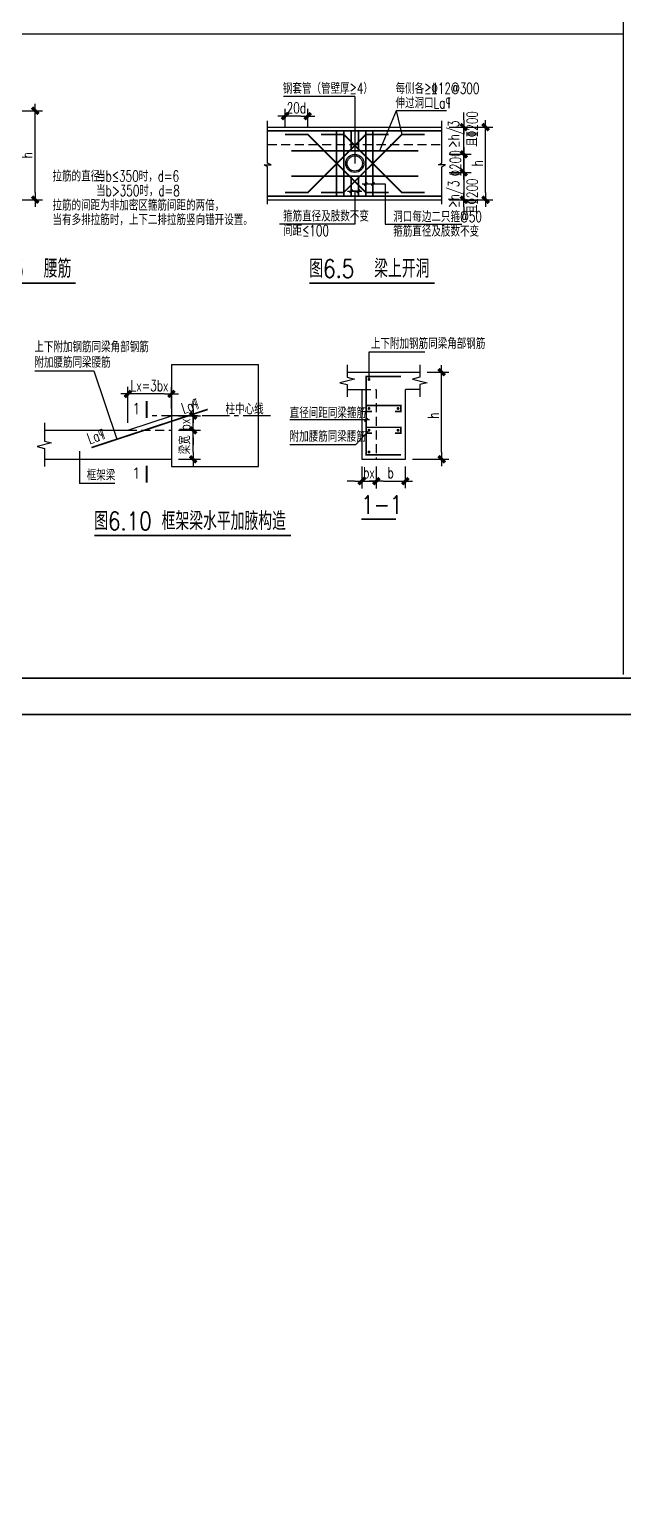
# Model space of a CAD drawing. Extents: x 497777 to 784122, y -229332 to 980813.
# Drawn here: x 523403 to 539752, y 599656 to 640267 of the extents above; entities that cross this region are included whole.
import ezdxf
from ezdxf.enums import TextEntityAlignment as Align

# ---------------------------------------------------------------- set-up
doc = ezdxf.new("R2010")
doc.units = 0
doc.header["$LTSCALE"] = 1000
doc.header["$MEASUREMENT"] = 0
for name, pattern in [('CENTER', [2, 1.25, -0.25, 0.25, -0.25]), ('CENTER2', [1.125, 0.75, -0.125, 0.125, -0.125]), ('HIDDEN', [0.375, 0.25, -0.125])]:
    doc.linetypes.add(name, pattern=pattern)
for name, color, linetype in [('0-cxFrame', 155, 'Continuous'), ('S-BEA', 40, 'Continuous'), ('S-DIM', 81, 'Continuous'), ('S-DONUT', 11, 'Continuous'), ('S-DOTE', 5, 'CENTER'), ('S-GJ', 6, 'Continuous'), ('S-SGJ', 21, 'Continuous'), ('S-SHAPE', 51, 'Continuous'), ('S-SHAPE1', 165, 'Continuous'), ('S-SHAPE2', 165, 'HIDDEN'), ('S-TEXT', 211, 'Continuous'), ('S-TK', 165, 'Continuous')]:
    doc.layers.add(name, color=color, linetype=linetype)
doc.styles.add('cx_tuqian1', font='')
doc.styles.add('SS1', font='tj-romans1.shx', dxfattribs={"width": 0.7, "bigfont": 'tj-hztxt1.shx'})
doc.styles.add('TKZ1', font='tjromant.shx', dxfattribs={"width": 0.7, "bigfont": 'tjhts.shx'})
doc.styles.add('黑体', font='simhei.ttf', dxfattribs={"height": 12})
doc.styles.get('cx_tuqian1').set_extended_font_data('SimSun')
doc.dimstyles.new('S-25-100A', dxfattribs={"dimscale": 100, "dimtxt": 3, "dimasz": 2, "dimexe": 2, "dimexo": 2, "dimgap": 0.8, "dimtad": 1, "dimdec": 0, "dimlfac": 0.25, "dimzin": 0, "dimdsep": 46, "dimtxsty": 'SS1', "dimblk1": 'TT', "dimblk2": 'TT', "dimsah": 1, "dimcen": 1, "dimclrd": 256, "dimclre": 256, "dimclrt": 256, "dimadec": 0, "dimazin": 0, "dimtfac": 1, "dimtdec": 0, "dimtix": 1, "dimtmove": 2, "dimatfit": 0, "dimldrblk": 'TT', "dimfxl": 2, "dimtolj": 1, "dimtzin": 0, "dimarcsym": 0})

# ---------------------------------------------------------------- blocks, each defined once
blk = doc.blocks.new('TT')
blk.add_line((-0.97, 0), (0.97, 0))
at = {"const_width": 0.45}
blk.add_lwpolyline([(-0.44, -0.44), (0.44, 0.44)], dxfattribs=at)
blk = doc.blocks.new('*D13')
at = {"layer": 'Defpoints', "color": 0, "transparency": 16777216}
for p in [(534756, 637577), (535956, 637577), (534756, 635577)]:
    blk.add_point(p, dxfattribs=at)
at = {"layer": 'S-DIM', "lineweight": -2, "transparency": 16777216}
for p, q in [((534956, 637577), (536156, 637577)), ((535956, 635777), (535956, 637377)), ((534956, 635577), (536156, 635577))]:
    blk.add_line(p, q, dxfattribs=at)
at = {"layer": 'S-DIM', "lineweight": -2, "transparency": 16777216, "xscale": 200, "yscale": 200, "zscale": 200}
for p, rotation in [((535956, 637577), 90), ((535956, 635577), 270)]:
    blk.add_blockref('TT', p, dxfattribs=dict(at, rotation=rotation))
at = {"layer": 'S-DIM', "transparency": 16777216, "insert": (535726, 636577), "char_height": 300, "attachment_point": 5, "rotation": 90, "style": 'SS1'}
blk.add_mtext('\\A1;h', dxfattribs=at)
blk = doc.blocks.new('*D14')
at = {"layer": 'Defpoints', "color": 0, "transparency": 16777216}
for p in [(534756, 637577), (535356, 637577), (534756, 636827)]:
    blk.add_point(p, dxfattribs=at)
at = {"layer": 'S-DIM', "lineweight": -2, "transparency": 16777216}
for p, q in [((535356, 637777), (535356, 637977)), ((534956, 637577), (535556, 637577)), ((535356, 636827), (535356, 637577)), ((534956, 636827), (535556, 636827)), ((535356, 636627), (535356, 636427))]:
    blk.add_line(p, q, dxfattribs=at)
at = {"layer": 'S-DIM', "lineweight": -2, "transparency": 16777216, "xscale": 200, "yscale": 200, "zscale": 200}
for p, rotation in [((535356, 637577), 270), ((535356, 636827), 90)]:
    blk.add_blockref('TT', p, dxfattribs=dict(at, rotation=rotation))
at = {"layer": 'S-DIM', "transparency": 16777216, "insert": (535126, 637384), "char_height": 300, "attachment_point": 5, "rotation": 90, "style": 'SS1'}
blk.add_mtext('\\A1;\x9eh/3', dxfattribs=at)
blk = doc.blocks.new('*D15')
at = {"layer": 'Defpoints', "color": 0, "transparency": 16777216}
for p in [(534756, 636827), (535356, 636827), (534756, 636327)]:
    blk.add_point(p, dxfattribs=at)
at = {"layer": 'S-DIM', "lineweight": -2, "transparency": 16777216}
for p, q in [((535356, 637027), (535356, 637227)), ((534956, 636827), (535556, 636827)), ((535356, 636327), (535356, 636827)), ((534956, 636327), (535556, 636327)), ((535356, 636127), (535356, 635927))]:
    blk.add_line(p, q, dxfattribs=at)
at = {"layer": 'S-DIM', "lineweight": -2, "transparency": 16777216, "xscale": 200, "yscale": 200, "zscale": 200}
for p, rotation in [((535356, 636827), 270), ((535356, 636327), 90)]:
    blk.add_blockref('TT', p, dxfattribs=dict(at, rotation=rotation))
at = {"layer": 'S-DIM', "transparency": 16777216, "insert": (535126, 636577), "char_height": 300, "attachment_point": 5, "rotation": 90, "style": 'SS1'}
blk.add_mtext('\\A1;\x84200', dxfattribs=at)
blk = doc.blocks.new('*D67')
at = {"layer": 'Defpoints', "color": 0, "transparency": 16777216}
for p in [(532547, 628425), (532947, 628425), (532947, 627824)]:
    blk.add_point(p, dxfattribs=at)
at = {"layer": 'S-DIM', "lineweight": -2, "transparency": 16777216}
for p, q in [((532547, 628225), (532547, 627624)), ((532947, 628225), (532947, 627624)), ((532347, 627824), (532147, 627824)), ((532547, 627824), (532947, 627824)), ((533147, 627824), (533347, 627824))]:
    blk.add_line(p, q, dxfattribs=at)
at = {"layer": 'S-DIM', "lineweight": -2, "transparency": 16777216, "xscale": 200, "yscale": 200, "zscale": 200}
blk.add_blockref('TT', (532547, 627824), dxfattribs=at)
at = {"layer": 'S-DIM', "lineweight": -2, "transparency": 16777216, "xscale": 200, "yscale": 200, "zscale": 200, "rotation": 180}
blk.add_blockref('TT', (532947, 627824), dxfattribs=at)
at = {"layer": 'S-DIM', "transparency": 16777216, "insert": (532747, 628054), "char_height": 300, "attachment_point": 5, "style": 'SS1'}
blk.add_mtext('\\A1;bx', dxfattribs=at)
blk = doc.blocks.new('*D46')
at = {"layer": 'Defpoints', "color": 0, "transparency": 16777216}
for p in [(521959, 638027), (523559, 638027), (521459, 635577)]:
    blk.add_point(p, dxfattribs=at)
at = {"layer": 'S-DIM', "lineweight": -2, "transparency": 16777216}
for p, q in [((522159, 638027), (523759, 638027)), ((523559, 635777), (523559, 637827)), ((521659, 635577), (523759, 635577))]:
    blk.add_line(p, q, dxfattribs=at)
at = {"layer": 'S-DIM', "lineweight": -2, "transparency": 16777216, "xscale": 200, "yscale": 200, "zscale": 200}
for p, rotation in [((523559, 638027), 90), ((523559, 635577), 270)]:
    blk.add_blockref('TT', p, dxfattribs=dict(at, rotation=rotation))
at = {"layer": 'S-DIM', "transparency": 16777216, "insert": (523329, 636802), "char_height": 300, "attachment_point": 5, "rotation": 90, "style": 'SS1'}
blk.add_mtext('\\A1;h', dxfattribs=at)
blk = doc.blocks.new('*D49')
at = {"layer": 'Defpoints', "color": 0, "transparency": 16777216}
for p in [(534756, 636327), (534756, 635577), (535356, 635577)]:
    blk.add_point(p, dxfattribs=at)
at = {"layer": 'S-DIM', "lineweight": -2, "transparency": 16777216}
for p, q in [((535356, 636527), (535356, 636727)), ((534956, 636327), (535556, 636327)), ((535356, 636327), (535356, 635577)), ((534956, 635577), (535556, 635577)), ((535356, 635377), (535356, 635177))]:
    blk.add_line(p, q, dxfattribs=at)
at = {"layer": 'S-DIM', "lineweight": -2, "transparency": 16777216, "xscale": 200, "yscale": 200, "zscale": 200}
for p, rotation in [((535356, 636327), 270), ((535356, 635577), 90)]:
    blk.add_blockref('TT', p, dxfattribs=dict(at, rotation=rotation))
at = {"layer": 'S-DIM', "transparency": 16777216, "insert": (535126, 635729), "char_height": 300, "attachment_point": 5, "rotation": 90, "style": 'SS1'}
blk.add_mtext('\\A1;\x9eh/3', dxfattribs=at)
blk = doc.blocks.new('*D50')
at = {"layer": 'Defpoints', "color": 0, "transparency": 16777216}
for p in [(530436, 637877), (530436, 637377), (531061, 637377)]:
    blk.add_point(p, dxfattribs=at)
at = {"layer": 'S-DIM', "lineweight": -2, "transparency": 16777216}
for p, q in [((530436, 637577), (530436, 638077)), ((531061, 637577), (531061, 638077)), ((530861, 637877), (530636, 637877))]:
    blk.add_line(p, q, dxfattribs=at)
at = {"layer": 'S-DIM', "lineweight": -2, "transparency": 16777216, "xscale": 200, "yscale": 200, "zscale": 200, "rotation": 180}
blk.add_blockref('TT', (530436, 637877), dxfattribs=at)
at = {"layer": 'S-DIM', "lineweight": -2, "transparency": 16777216, "xscale": 200, "yscale": 200, "zscale": 200}
blk.add_blockref('TT', (531061, 637877), dxfattribs=at)
at = {"layer": 'S-DIM', "transparency": 16777216, "insert": (530749, 638107), "char_height": 300, "attachment_point": 5, "style": 'SS1'}
blk.add_mtext('\\A1;20d', dxfattribs=at)
blk = doc.blocks.new('*D51')
at = {"layer": 'Defpoints', "color": 0, "transparency": 16777216}
for p in [(534147, 630825), (534747, 630825), (533747, 628425)]:
    blk.add_point(p, dxfattribs=at)
at = {"layer": 'S-DIM', "lineweight": -2, "transparency": 16777216}
for p, q in [((534347, 630825), (534947, 630825)), ((534747, 628625), (534747, 630625)), ((533947, 628425), (534947, 628425))]:
    blk.add_line(p, q, dxfattribs=at)
at = {"layer": 'S-DIM', "lineweight": -2, "transparency": 16777216, "xscale": 200, "yscale": 200, "zscale": 200}
for p, rotation in [((534747, 630825), 90), ((534747, 628425), 270)]:
    blk.add_blockref('TT', p, dxfattribs=dict(at, rotation=rotation))
at = {"layer": 'S-DIM', "transparency": 16777216, "insert": (534517, 629625), "char_height": 300, "attachment_point": 5, "rotation": 90, "style": 'SS1'}
blk.add_mtext('\\A1;h', dxfattribs=at)
blk = doc.blocks.new('*D52')
at = {"layer": 'Defpoints', "color": 0, "transparency": 16777216}
for p in [(532947, 628425), (533747, 628425), (533747, 627825)]:
    blk.add_point(p, dxfattribs=at)
at = {"layer": 'S-DIM', "lineweight": -2, "transparency": 16777216}
for p, q in [((532947, 628225), (532947, 627625)), ((533747, 628225), (533747, 627625)), ((533147, 627825), (533547, 627825))]:
    blk.add_line(p, q, dxfattribs=at)
at = {"layer": 'S-DIM', "lineweight": -2, "transparency": 16777216, "xscale": 200, "yscale": 200, "zscale": 200, "rotation": 180}
blk.add_blockref('TT', (532947, 627825), dxfattribs=at)
at = {"layer": 'S-DIM', "lineweight": -2, "transparency": 16777216, "xscale": 200, "yscale": 200, "zscale": 200}
blk.add_blockref('TT', (533747, 627825), dxfattribs=at)
at = {"layer": 'S-DIM', "transparency": 16777216, "insert": (533347, 628055), "char_height": 300, "attachment_point": 5, "style": 'SS1'}
blk.add_mtext('\\A1;b', dxfattribs=at)
blk = doc.blocks.new('*D74')
at = {"layer": 'Defpoints', "color": 0, "transparency": 16777216}
for p in [(527308, 629225), (527908, 629225), (527308, 628425)]:
    blk.add_point(p, dxfattribs=at)
at = {"layer": 'S-DIM', "lineweight": -2, "transparency": 16777216}
for p, q in [((527508, 629225), (528108, 629225)), ((527908, 628625), (527908, 629025)), ((527508, 628425), (528108, 628425))]:
    blk.add_line(p, q, dxfattribs=at)
at = {"layer": 'S-DIM', "lineweight": -2, "transparency": 16777216, "xscale": 200, "yscale": 200, "zscale": 200}
for p, rotation in [((527908, 629225), 90), ((527908, 628425), 270)]:
    blk.add_blockref('TT', p, dxfattribs=dict(at, rotation=rotation))
at = {"layer": 'S-DIM', "transparency": 16777216, "insert": (527678, 628825), "char_height": 300, "attachment_point": 5, "rotation": 90, "style": 'SS1'}
blk.add_mtext('\\A1;梁宽', dxfattribs=at)
blk = doc.blocks.new('*D75')
at = {"layer": 'Defpoints', "color": 0, "transparency": 16777216}
for p in [(527308, 629625), (527908, 629625), (527308, 629225)]:
    blk.add_point(p, dxfattribs=at)
at = {"layer": 'S-DIM', "lineweight": -2, "transparency": 16777216}
for p, q in [((527908, 629825), (527908, 630025)), ((527508, 629625), (528108, 629625)), ((527908, 629225), (527908, 629625)), ((527508, 629225), (528108, 629225)), ((527908, 629025), (527908, 628825))]:
    blk.add_line(p, q, dxfattribs=at)
at = {"layer": 'S-DIM', "lineweight": -2, "transparency": 16777216, "xscale": 200, "yscale": 200, "zscale": 200}
for p, rotation in [((527908, 629625), 270), ((527908, 629225), 90)]:
    blk.add_blockref('TT', p, dxfattribs=dict(at, rotation=rotation))
at = {"layer": 'S-DIM', "transparency": 16777216, "insert": (527678, 629383), "char_height": 300, "attachment_point": 5, "rotation": 90, "style": 'SS1'}
blk.add_mtext('\\A1;bx', dxfattribs=at)
blk = doc.blocks.new('*D76')
at = {"layer": 'Defpoints', "color": 0, "transparency": 16777216}
for p in [(526108, 630225), (527308, 629625), (526108, 629225)]:
    blk.add_point(p, dxfattribs=at)
at = {"layer": 'S-DIM', "lineweight": -2, "transparency": 16777216}
for p, q in [((526108, 629425), (526108, 630425)), ((527308, 629825), (527308, 630425)), ((527108, 630225), (526308, 630225))]:
    blk.add_line(p, q, dxfattribs=at)
at = {"layer": 'S-DIM', "lineweight": -2, "transparency": 16777216, "xscale": 200, "yscale": 200, "zscale": 200, "rotation": 180}
blk.add_blockref('TT', (526108, 630225), dxfattribs=at)
at = {"layer": 'S-DIM', "lineweight": -2, "transparency": 16777216, "xscale": 200, "yscale": 200, "zscale": 200}
blk.add_blockref('TT', (527308, 630225), dxfattribs=at)
at = {"layer": 'S-DIM', "transparency": 16777216, "insert": (526708, 630455), "char_height": 300, "attachment_point": 5, "style": 'SS1'}
blk.add_mtext('\\A1;Lx=3bx', dxfattribs=at)
blk = doc.blocks.new('*D190')
at = {"layer": 'Defpoints', "color": 0, "transparency": 16777216}
for p in [(510906, 638017), (511946, 636673), (509786, 636257), (512586, 636337), (516786, 636257)]:
    blk.add_point(p, dxfattribs=at)
at = {"layer": 'S-DIM', "lineweight": -2, "transparency": 16777216}
blk.add_arc((512666, 636257), 831, 148.8237, 166.1763, dxfattribs=at)
at = {"layer": 'S-DIM', "lineweight": -2, "transparency": 16777216, "xscale": 200, "yscale": 200, "zscale": 200}
for p, rotation in [((512078, 636845), 51.91184269532635), ((511835, 636257), 263.0881573046743)]:
    blk.add_blockref('TT', p, dxfattribs=dict(at, rotation=rotation))
blk = doc.blocks.new('TK22.A1 L(Dragon)')
at = {"layer": '0-cxFrame', "color": 7, "const_width": 0.5}
blk.add_lwpolyline([(0, 0), (-841, 0), (-841, 594), (0, 594)], close=True, dxfattribs=at)
at = {"layer": '0-cxFrame', "const_width": 0.5}
blk.add_lwpolyline([(-80, 10), (-821, 10), (-821, 584), (-80, 584)], close=True, dxfattribs=at)
at = {"style": '黑体', "flags": 4}
blk.add_attdef('图幅', text='', height=3.3, dxfattribs=at).set_placement((-40, 3), align=Align.RIGHT)
at = {"layer": 'Defpoints', "color": 6, "flags": 4}
for tag, height, style, p in [('tufu', 3.3, '黑体', (-12, 12)), ('dwfname', 4, 'cx_tuqian1', (-80, 3))]:
    blk.add_attdef(tag, text='', height=height, dxfattribs=dict(at, style=style)).set_placement(p, align=Align.RIGHT)

msp = doc.modelspace()

# ---------------------------------------------------------------- linework, layer by layer
at = {"layer": 'S-BEA'}
for p, q in [((526108.4, 629225.4), (527308.4, 629625.4)), ((523812.2, 629225.4), (526108.4, 629225.4)), ((523812.2, 628425.4), (527308.4, 628425.4))]:
    msp.add_line(p, q, dxfattribs=at)
at = {"layer": 'S-DONUT', "const_width": 40}
for points in [[(532767.1, 630625.4, 1), (532727.1, 630625.4, 1), (532767.1, 630625.4)], [(532767.1, 629825.4, 1), (532727.1, 629825.4, 1), (532767.1, 629825.4)], [(533527.1, 629825.4, -1), (533567.1, 629825.4, -1), (533527.1, 629825.4)], [(532767.1, 629225.4, 1), (532727.1, 629225.4, 1), (532767.1, 629225.4)], [(533527.1, 629225.4, -1), (533567.1, 629225.4, -1), (533527.1, 629225.4)], [(532767.1, 628625.4, 1), (532727.1, 628625.4, 1), (532767.1, 628625.4)]]:
    msp.add_lwpolyline(points, format="xyb", dxfattribs=at)
at = {"layer": 'S-DOTE', "linetype": 'CENTER2'}
msp.add_line((530032.3, 629625.4), (526709.8, 629625.4), dxfattribs=at)
at = {"layer": 'S-GJ', "const_width": 45}
for points in [[(529956.3, 637477.2), (534756.3, 637477.2)], [(530436.4, 637377.2), (531061.4, 637377.2), (532661.4, 635777.2), (533286.4, 635777.2)], [(533286.4, 637377.2), (532661.4, 637377.2), (531061.4, 635777.2), (530436.4, 635777.2)], [(531426.3, 637377.2), (532051.3, 637377.2), (533651.3, 635777.2), (534276.3, 635777.2)], [(534276.3, 637377.2), (533651.3, 637377.2), (532051.3, 635777.2), (531426.3, 635777.2)], [(531856.3, 637477.2), (531856.3, 635677.2)], [(532056.3, 637477.2), (532056.3, 635677.2)], [(532256.3, 637477.2), (532256.3, 636927.2)], [(532456.3, 637477.2), (532456.3, 636927.2)], [(532656.3, 637477.2), (532656.3, 635677.2)], [(532856.3, 637477.2), (532856.3, 635677.2)], [(530606.3, 636927.2), (534106.3, 636927.2)], [(530606.3, 636227.2), (534106.3, 636227.2)], [(532256.3, 636227.2), (532256.3, 635677.2)], [(532456.3, 636227.2), (532456.3, 635677.2)], [(529956.3, 635677.2), (534756.3, 635677.2)], [(525108.4, 628746.9), (528308.4, 629800.4)]]:
    msp.add_lwpolyline(points, dxfattribs=at)
at = {"layer": 'S-GJ', "ltscale": 0.25, "const_width": 45}
for points in [[(533627.1, 630705.4), (532667.1, 630705.4), (532667.1, 628545.4), (533627.1, 628545.4)], [(532827.1, 629745.4), (532667.1, 629745.4), (532667.1, 629905.4), (533627.1, 629905.4), (533627.1, 629745.4), (533467.1, 629745.4)], [(532827.1, 629145.4), (532667.1, 629145.4), (532667.1, 629305.4), (533627.1, 629305.4), (533627.1, 629145.4), (533467.1, 629145.4)]]:
    msp.add_lwpolyline(points, dxfattribs=at)
at = {"layer": 'S-SGJ'}
for p, q in [((532356.3, 638422.6), (530392.6, 638422.6)), ((532356.3, 638422.6), (532356.3, 636577.2)), ((533494.2, 638022.6), (533039.1, 636927.2)), ((534884.5, 638022.6), (533494.2, 638022.6)), ((533494.2, 638022.6), (533651.3, 637377.2)), ((532656.3, 636012), (533193.1, 636012)), ((533193.1, 636012), (533193.1, 634899)), ((532456.3, 635808.8), (532256.3, 635808.8)), ((532353.2, 635808.8), (532353.2, 634899)), ((532353.2, 634899), (530288, 634899, 0)), ((533193.1, 634899), (535305, 634899, 0)), ((532747.1, 630625.4), (532747.1, 631384.5)), ((532747.1, 631384.5), (534282.4, 631384.5)), ((523547.5, 630866.3), (525172.8, 630866.3)), ((525172.8, 630866.3), (525806.4, 628976.7)), ((532667.1, 629510), (530564.2, 629510)), ((532747.1, 629225.4), (532379.5, 628825.5)), ((532379.5, 628825.5), (530564.2, 628825.5)), ((524774.7, 628647.2), (524774.7, 627755.8)), ((525750.1, 627755.8), (524774.7, 627755.8))]:
    msp.add_line(p, q, dxfattribs=at)
at = {"layer": 'S-SHAPE'}
for p, q in [((529956.3, 637577.2), (534756.3, 637577.2)), ((529956.3, 635577.2), (534756.3, 635577.2)), ((532147.1, 630825.4), (534147.1, 630825.4)), ((532147.1, 630345.4), (532547.1, 630345.4)), ((532547.1, 630345.4), (532547.1, 628425.4)), ((533747.1, 628425.4), (533747.1, 630345.4)), ((534147.1, 630345.4), (533747.1, 630345.4)), ((532547.1, 628425.4), (533747.1, 628425.4))]:
    msp.add_line(p, q, dxfattribs=at)
msp.add_lwpolyline([(527308.4, 628225.4), (529708.4, 628225.4), (529708.4, 631025.4), (527308.4, 631025.4)], close=True, dxfattribs=at)
for radius in [250, 210]:
    msp.add_circle((532356.3, 636577.2), radius, dxfattribs=at)
at = {"layer": 'S-SHAPE1'}
for points in [[(529956.3, 635453.5), (529956.3, 636486.1), (529858.7, 636534.7), (530054, 636534.7), (529956.3, 636583.2), (529956.3, 637750.3)], [(534756.3, 635453.5), (534756.3, 636486.1), (534854, 636534.7), (534658.7, 636534.7), (534756.3, 636583.2), (534756.3, 637750.3)], [(532147.1, 631025.4), (532147.1, 630685.4), (532347.1, 630635.4), (531947.1, 630535.4), (532147.1, 630485.4), (532147.1, 630145.4)], [(534147.1, 631025.4), (534147.1, 630685.4), (533947.1, 630635.4), (534347.1, 630535.4), (534147.1, 630485.4), (534147.1, 630145.4)], [(523812.2, 629425.4), (523812.2, 628925.4), (524012.2, 628875.4), (523612.2, 628775.4), (523812.2, 628725.4), (523812.2, 628225.4)]]:
    msp.add_lwpolyline(points, dxfattribs=at)
at = {"layer": 'S-SHAPE2'}
for p, q in [((529956.3, 637097.2), (534756.3, 637097.2)), ((532547.1, 630345.4), (532947.1, 630345.4)), ((532947.1, 630345.4), (532947.1, 628425.4)), ((532947.1, 630345.4), (532947.1, 628425.4)), ((526108.4, 629225.4), (527308.4, 629225.4))]:
    msp.add_line(p, q, dxfattribs=at)
at = {"layer": 'S-TEXT'}
for points, const_width in [([(522010.3, 633277.8), (524677.4, 633277.8)], 45), ([(531103.9, 633277.8), (534554, 633277.8)], 45), ([(526627.5, 629564.9), (526627.5, 630027.3)], 60), ([(526627.5, 627785.3), (526627.5, 628247.6)], 60), ([(532532.4, 626776.3), (533487.9, 626776.3)], 45), ([(525185.2, 626323.4), (530603.1, 626323.4)], 45)]:
    msp.add_lwpolyline(points, dxfattribs=dict(at, const_width=const_width))
at = {"layer": 'S-TK'}
for p, q in [((539751.7, 622495.1), (539751.7, 679895.1)), ((500201.7, 640149.3), (539751.7, 640149.3))]:
    msp.add_line(p, q, dxfattribs=at)

# ---------------------------------------------------------------- block references
at = {"layer": '0-cxFrame', "xscale": 100, "yscale": 100, "zscale": 100}
msp.add_blockref('TK22.A1 L(Dragon)', (581901.7, 621395.1), dxfattribs=at)
at = {"layer": 'S-SGJ', "xscale": 100, "yscale": 100, "zscale": 100}
for p in [(532656.3, 636012), (532856.3, 636012), (532256.3, 635808.8), (532456.3, 635808.8)]:
    msp.add_blockref('TT', p, dxfattribs=at)
at = {"layer": 'S-SGJ', "xscale": 100, "yscale": 100, "zscale": 100, "rotation": 180}
msp.add_blockref('TT', (532667.1, 629510), dxfattribs=at)

# ---------------------------------------------------------------- texts
at = {"layer": 'S-DIM', "style": 'SS1', "width": 0.7}
for p in [(535735.6, 637035.2), (535735.6, 635179.3)]:
    msp.add_text('且\x85200', height=300, rotation=90, dxfattribs=at).set_placement(p)
at = {"layer": 'S-SGJ', "style": 'SS1', "width": 0.7}
for s, p in [('钢套管（管壁厚\x9e4）', (530375.7, 638493.8)), ('每侧各\x9e\x9912@300', (533477.2, 638493.8)), ('伸过洞口La¶', (533477.2, 638093.8)), ('拉筋的直径:', (524035.9, 636077.2)), ('当b\x9d350时，d=6', (525235.9, 636077.2)), ('当b>350时，d=8', (525235.9, 635677.2)), ('拉筋的间距为非加密区箍筋间距的两倍，', (524035.9, 635277.2)), ('当有多排拉筋时，上下二排拉筋竖向错开设置。', (524035.9, 634877.2)), ('箍筋直径及肢数不变', (530382.2, 634976.3)), ('洞口每边二只箍@50', (533415.1, 634959.3, 0)), ('间距\x9d100', (530382.2, 634576.3)), ('箍筋直径及肢数不变', (533415.1, 634559.3, 0)), ('上下附加钢筋同梁角部钢筋', (523536.3, 631373.2, -7597.5)), ('上下附加钢筋同梁角部钢筋', (532799.7, 631465.9, -7597.5)), ('附加腰筋同梁腰筋', (523536.3, 630947.7, -7597.5)), ('柱中心线', (528798.2, 629660.5)), ('直径间距同梁箍筋', (530564.2, 629557.2)), ('附加腰筋同梁腰筋', (530562.5, 628906.9, -7597.5)), ('框架梁', (524977.8, 627840.8))]:
    msp.add_text(s, height=300, dxfattribs=at).set_placement(p)
for p in [(527643.2, 629675.7), (525054.5, 628840.9)]:
    msp.add_text('La¶', height=300, rotation=18.43495, dxfattribs=at).set_placement(p)
at = {"layer": 'S-TEXT', "style": 'SS1', "width": 0.8}
for s, p in [('图6.3  腰筋', (522010.3, 633427.8)), ('图6.5  梁上开洞', (531103.9, 633427.8)), ('1-1', (532532.4, 626926.3)), ('图6.10 框架梁水平加腋构造', (525185.2, 626473.4))]:
    msp.add_text(s, height=500, dxfattribs=at).set_placement(p)
at = {"layer": 'S-TEXT', "style": 'TKZ1'}
for p in [(526346.4, 629821.1), (526346.4, 628041.5)]:
    msp.add_text('1', height=300, dxfattribs=at).set_placement(p, align=Align.MIDDLE)

# ---------------------------------------------------------------- dimensions: what is measured, and where the dimension line sits
at = {"layer": 'S-DIM'}
dim = msp.add_angular_dim_2l(base=(511945.9, 636672.7), line1=((509785.6, 636257.2), (516785.6, 636257.2)), line2=((510905.6, 638017.2), (512585.6, 636337.2)), text=' ', dimstyle='S-25-100A', dxfattribs=at)
dim.commit()
dim.dimension.update_dxf_attribs({"geometry": '*D190', "text_midpoint": (784122.1, -229332.3)})
for base, p1, p2, angle, text, picture, middle in [((523559.4, 638027.2), (521459.4, 635577.2), (521959.4, 638027.2), 90, 'h', '*D46', (523329.4, 636802.2)), ((535956.3, 637577.2), (534756.3, 635577.2), (534756.3, 637577.2), 270, 'h', '*D13', (535726.3, 636577.2)), ((535356.3, 636827.2), (534756.3, 636327.2), (534756.3, 636827.2), 270, '\x84200', '*D15', (535126.3, 636577.2)), ((534747.1, 630825.4), (533747.1, 628425.4), (534147.1, 630825.4), 90, 'h', '*D51', (534517.1, 629625.4)), ((526108.4, 630225.4), (527308.4, 629625.4), (526108.4, 629225.4), 180, 'Lx=3bx', '*D76', (526708.4, 630455.4)), ((527908.4, 629225.4), (527308.4, 628425.4), (527308.4, 629225.4), 90, '梁宽', '*D74', (527678.4, 628825.4))]:
    dim = msp.add_linear_dim(base=base, p1=p1, p2=p2, angle=angle, text=text, dimstyle='S-25-100A', dxfattribs=at)
    dim.commit()
    dim.dimension.update_dxf_attribs({"geometry": picture, "text_midpoint": middle})
for base, p1, p2, text, picture, middle in [((530436.4, 637877.2), (531061.4, 637377.2), (530436.4, 637377.2), '20d', '*D50', (530748.9, 638107.2)), ((532947.1, 627824.4), (532547.1, 628425.4), (532947.1, 628425.4), 'bx', '*D67', (532747.1, 628054.4)), ((533747.1, 627825.4), (532947.1, 628425.4), (533747.1, 628425.4), 'b', '*D52', (533347.1, 628055.4))]:
    dim = msp.add_linear_dim(base=base, p1=p1, p2=p2, text=text, dimstyle='S-25-100A', dxfattribs=at)
    dim.commit()
    dim.dimension.update_dxf_attribs({"geometry": picture, "text_midpoint": middle})
for base, p1, p2, angle, text, picture, middle in [((535356.3, 637577.2), (534756.3, 636827.2), (534756.3, 637577.2), 270, '\x9eh/3', '*D14', (535126.3, 637384.2)), ((535356.3, 635577.2), (534756.3, 636327.2), (534756.3, 635577.2), 90, '\x9eh/3', '*D49', (535126.3, 635728.7)), ((527908.4, 629625.4), (527308.4, 629225.4), (527308.4, 629625.4), 90, 'bx', '*D75', (527678.4, 629383))]:
    dim = msp.add_linear_dim(base=base, p1=p1, p2=p2, angle=angle, text=text, dimstyle='S-25-100A', dxfattribs=at)
    dim.commit()
    dim.dimension.update_dxf_attribs({"geometry": picture, "text_midpoint": middle, "dimtype": 160})

doc.saveas('drawing.dxf')
